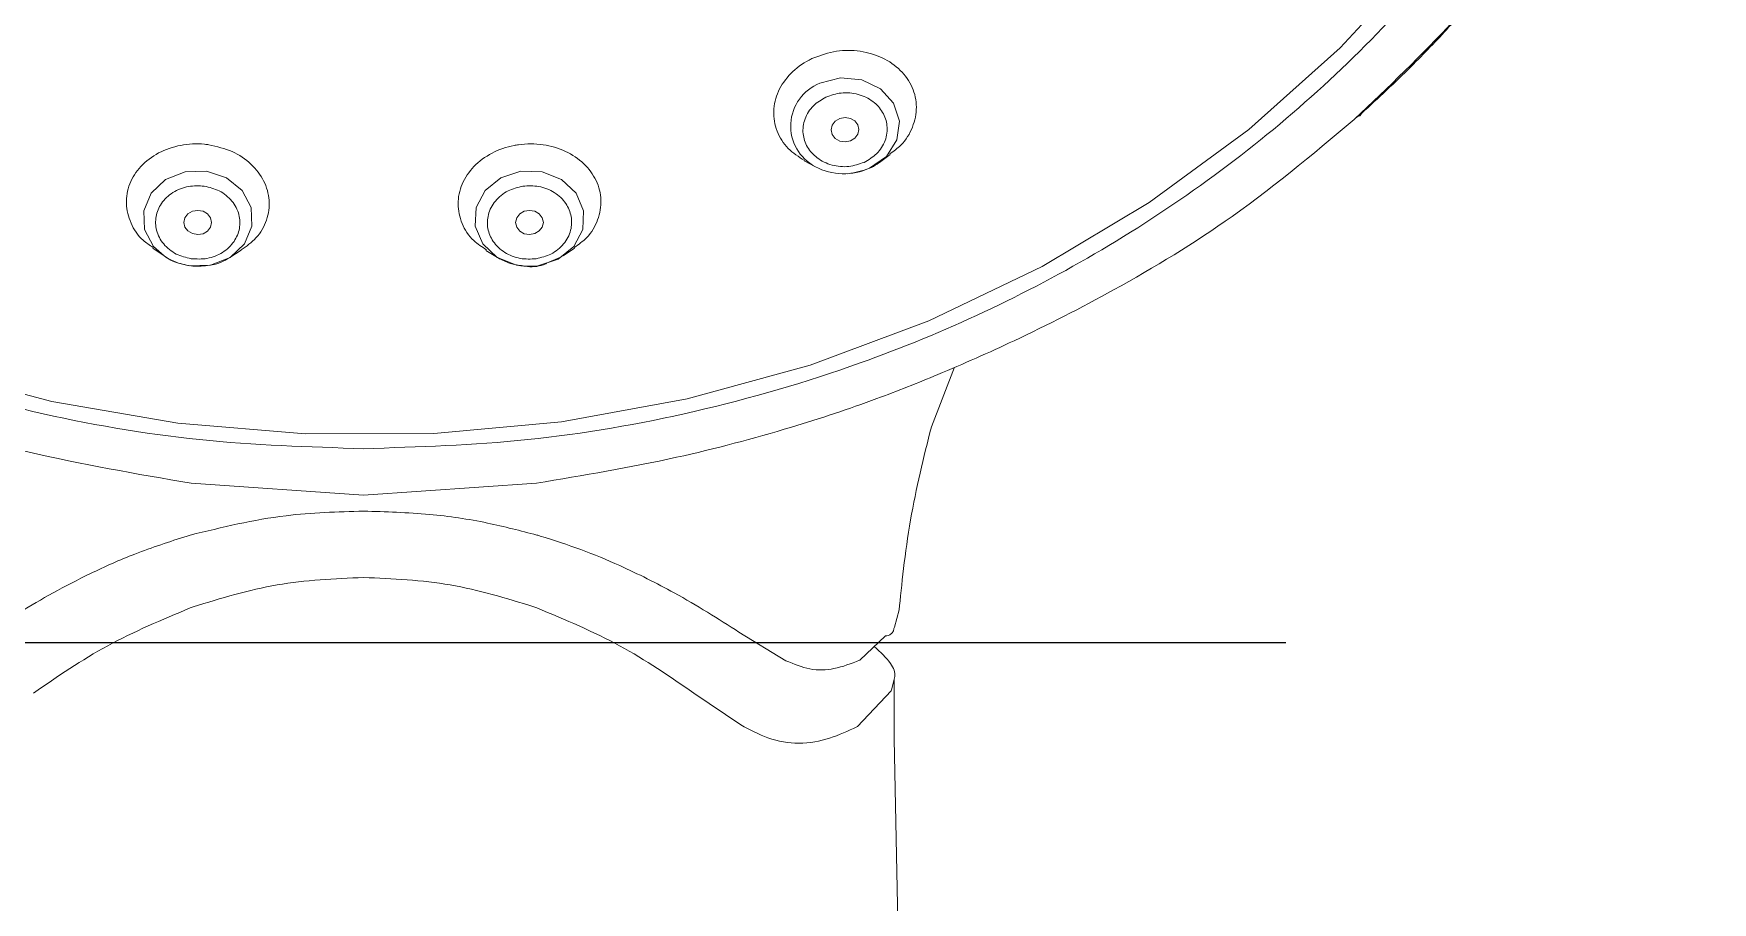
# Model space of a CAD drawing. Extents: x -6207 to -5787, y -4608 to -3937.
# Drawn here: x -6076.04 to -6066.35, y -4198.42 to -4193.41 of the extents above; entities that cross this region are included whole.
import ezdxf

# ---------------------------------------------------------------- set-up
doc = ezdxf.new("R2010")
doc.units = 0
doc.header["$LTSCALE"] = 7
doc.linetypes.add('CENTER', pattern=[2, 1.25, -0.25, 0.25, -0.25])
doc.layers.get('0').update_dxf_attribs({"color": 2, "linetype": 'CONTINUOUS'})

msp = doc.modelspace()

# ---------------------------------------------------------------- linework, layer by layer
at = {"color": 7, "linetype": 'Continuous', "lineweight": 15}
for p, q in [((-6071.15913, -4194.15289), (-6071.09587, -4194.10678)), ((-6071.59201, -4194.14256), (-6071.52827, -4194.17723)), ((-6075.35151, -4194.64732), (-6075.28585, -4194.69252)), ((-6074.90632, -4194.70105), (-6074.84027, -4194.6598)), ((-6073.42861, -4194.65996), (-6073.3628, -4194.70105)), ((-6073.07908, -4194.73487), (-6072.9882, -4194.69585)), ((-6072.98327, -4194.69252), (-6072.91751, -4194.64725)), ((-6070.85919, -4195.67824), (-6070.72583, -4195.33443)), ((-6075.12905, -4196.00449), (-6074.13456, -4196.07385)), ((-6074.13456, -4196.07378), (-6073.13793, -4196.00428)), ((-6075.13456, -4196.30371), (-6075.15315, -4196.30915)), ((-6075.13462, -4196.72416), (-6075.11726, -4196.71787)), ((-6073.1345, -4196.72416), (-6073.15186, -4196.71787)), ((-6071.07217, -4196.83604), (-6071.04454, -4196.73596)), ((-6071.96898, -4196.86362), (-6071.69796, -4197.02921)), ((-6071.27103, -4197.02532), (-6071.1232, -4196.88553)), ((-6071.07411, -4196.8391), (-6071.07217, -4196.83604)), ((-6072.23026, -4197.21579), (-6071.95909, -4197.39967)), ((-6071.28551, -4197.40895), (-6071.09067, -4197.20344)), ((-6071.08845, -4197.1995), (-6071.09067, -4197.20344)), ((-6071.08845, -4197.1995), (-6071.0732, -4197.13518)), ((-6071.07433, -4197.49107), (-6071.07289, -4197.13406)), ((-6071.28551, -4197.40895), (-6071.28848, -4197.41073)), ((-6071.05013, -4198.68404), (-6071.07435, -4197.48124))]:
    msp.add_line(p, q, dxfattribs=at)
at = {"color": 8, "linetype": 'Continuous', "lineweight": 15}
for p, q in [((-6075.14046, -4194.74854), (-6075.20359, -4194.73352)), ((-6073.12866, -4194.74854), (-6073.21509, -4194.75047))]:
    msp.add_line(p, q, dxfattribs=at)
at = {"color": 1, "linetype": 'CENTER'}
msp.add_line((-6091.05456, -4196.92438), (-6068.81456, -4196.92438), dxfattribs=at)
at = {"color": 7, "linetype": 'Continuous', "lineweight": 15, "flags": 128}
for points in [[(-6076.64442, -4195.34386), (-6075.93409, -4195.53254), (-6075.20695, -4195.65829), (-6074.46981, -4195.71993), (-6073.72953, -4195.71687), (-6072.99304, -4195.64916), (-6072.2672, -4195.51742), (-6071.5588, -4195.32288), (-6070.87445, -4195.06735), (-6070.22053, -4194.75324), (-6069.60316, -4194.38346), (-6069.0281, -4193.96147), (-6068.50072, -4193.49122), (-6068.02594, -4192.97708), (-6067.60819, -4192.42386), (-6067.25138, -4191.83673), (-6066.95883, -4191.22119), (-6066.73329, -4190.58294), (-6066.57684, -4189.92797), (-6066.49096, -4189.26239), (-6066.47645, -4188.59242), (-6066.53344, -4187.9243), (-6066.6614, -4187.26428)], [(-6071.50166, -4193.69584), (-6071.38297, -4193.66477), (-6071.26055, -4193.67573), (-6071.15304, -4193.72704), (-6071.07681, -4193.8109), (-6071.04346, -4193.91454), (-6071.05808, -4194.02217), (-6071.11842, -4194.11743), (-6071.21532, -4194.18579)], [(-6071.35698, -4194.03377), (-6071.32639, -4194.02796), (-6071.30045, -4194.01235), (-6071.28311, -4193.98933), (-6071.27703, -4193.96239), (-6071.28311, -4193.93563), (-6071.30045, -4193.91313), (-6071.32639, -4193.89832), (-6071.35698, -4193.89344), (-6071.38758, -4193.89925), (-6071.41352, -4193.91485), (-6071.43086, -4193.93788), (-6071.43694, -4193.96482), (-6071.43086, -4193.99159), (-6071.41352, -4194.01408), (-6071.38758, -4194.0289), (-6071.35698, -4194.03377)], [(-6075.09165, -4194.56894), (-6075.06104, -4194.56379), (-6075.03508, -4194.54877), (-6075.01774, -4194.52618), (-6075.01165, -4194.49946), (-6075.01774, -4194.47269), (-6075.03508, -4194.44991), (-6075.06104, -4194.43463), (-6075.09165, -4194.42914), (-6075.12226, -4194.43431), (-6075.14821, -4194.44931), (-6075.16555, -4194.4719), (-6075.17164, -4194.49862), (-6075.16555, -4194.5254), (-6075.14821, -4194.54817), (-6075.12226, -4194.56346), (-6075.09165, -4194.56894)], [(-6073.17747, -4194.56894), (-6073.14686, -4194.56346), (-6073.12091, -4194.54817), (-6073.10357, -4194.5254), (-6073.09748, -4194.49862), (-6073.10357, -4194.4719), (-6073.12091, -4194.44931), (-6073.14686, -4194.43431), (-6073.17747, -4194.42914), (-6073.20809, -4194.43463), (-6073.23404, -4194.44991), (-6073.25138, -4194.47269), (-6073.25747, -4194.49946), (-6073.25138, -4194.52618), (-6073.23404, -4194.54877), (-6073.20809, -4194.56379), (-6073.17747, -4194.56894)], [(-6075.20359, -4194.73352), (-6075.2562, -4194.71066), (-6075.28585, -4194.69252)], [(-6073.21509, -4194.75047), (-6073.2519, -4194.74492), (-6073.3628, -4194.70105)]]:
    msp.add_lwpolyline(points, dxfattribs=at)
at = {"color": 8, "linetype": 'Continuous', "lineweight": 15, "flags": 128}
for points in [[(-6075.28585, -4194.69252), (-6075.3468, -4194.63704), (-6075.39848, -4194.53891), (-6075.40337, -4194.43119), (-6075.36072, -4194.3303), (-6075.27703, -4194.25157), (-6075.16504, -4194.207), (-6075.0418, -4194.20338), (-6074.92606, -4194.24127), (-6074.83546, -4194.31487), (-6074.78378, -4194.41301), (-6074.77889, -4194.52073), (-6074.82154, -4194.62163), (-6074.90523, -4194.70036), (-6075.01722, -4194.74492), (-6075.14046, -4194.74854)], [(-6073.3628, -4194.70105), (-6073.36389, -4194.70036), (-6073.44758, -4194.62163), (-6073.49023, -4194.52073), (-6073.48534, -4194.41301), (-6073.43366, -4194.31487), (-6073.34306, -4194.24127), (-6073.22732, -4194.20338), (-6073.10408, -4194.207), (-6072.99209, -4194.25157), (-6072.9084, -4194.3303), (-6072.86575, -4194.43119), (-6072.87064, -4194.53891), (-6072.92232, -4194.63704), (-6073.01292, -4194.71066), (-6073.12866, -4194.74854)]]:
    msp.add_lwpolyline(points, dxfattribs=at)
at = {"color": 8, "linetype": 'Continuous', "lineweight": 15}
msp.add_arc((-6071.4057, -4193.94257), 0.26474, 111.250926, 242.42073, dxfattribs=at)
at = {"color": 7, "linetype": 'Continuous', "lineweight": 15}
msp.add_arc((-6071.36316, -4193.86577), 0.35252, 242.070601, 294.796127, dxfattribs=at)
for points, knots in [([(-6074.13456, -4181.71657), (-6074.45089, -4181.72667), (-6075.09335, -4181.74719), (-6076.05642, -4181.91631), (-6076.93725, -4182.1723), (-6077.72037, -4182.49534), (-6078.40488, -4182.85735), (-6079.04998, -4183.28333), (-6079.64686, -4183.77096), (-6080.18559, -4184.31128), (-6080.65615, -4184.89519), (-6081.05619, -4185.51483), (-6081.41266, -4186.22369), (-6081.6973, -4187.02102), (-6081.87729, -4187.89279), (-6081.93574, -4188.7607), (-6081.87729, -4189.62862), (-6081.69732, -4190.50039), (-6081.41269, -4191.29772), (-6081.05621, -4192.0066), (-6080.65618, -4192.62621), (-6080.18562, -4193.21016), (-6079.64691, -4193.75045), (-6079.05001, -4194.23812), (-6078.40493, -4194.66407), (-6077.72041, -4195.02611), (-6076.93731, -4195.34913), (-6076.05647, -4195.60515), (-6075.0934, -4195.77429), (-6074.4509, -4195.79479), (-6074.13456, -4195.80489)], [0, 0, 0, 0, 0.0388139, 0.0788315, 0.1199757, 0.1521375, 0.1843035, 0.2171494, 0.25, 0.2828461, 0.3156964, 0.3478582, 0.3800245, 0.4211648, 0.461183, 0.4999999, 0.538813, 0.5788316, 0.6199757, 0.6521373, 0.6843034, 0.7171495, 0.7499999, 0.7828461, 0.8156964, 0.8478582, 0.8800242, 0.9211646, 0.9611842, 1, 1, 1, 1]), ([(-6074.13456, -4195.80489), (-6073.81823, -4195.79479), (-6073.17577, -4195.77428), (-6072.2127, -4195.60517), (-6071.33188, -4195.34915), (-6070.54874, -4195.02613), (-6069.86425, -4194.6641), (-6069.21914, -4194.23813), (-6068.62226, -4193.7505), (-6068.08353, -4193.21018), (-6067.61298, -4192.62627), (-6067.21293, -4192.00663), (-6066.85646, -4191.29778), (-6066.57182, -4190.50045), (-6066.39183, -4189.62868), (-6066.33338, -4188.76076), (-6066.39183, -4187.89284), (-6066.5718, -4187.02107), (-6066.85644, -4186.22375), (-6067.21291, -4185.51486), (-6067.61294, -4184.89525), (-6068.0835, -4184.3113), (-6068.62221, -4183.77101), (-6069.21911, -4183.28334), (-6069.86419, -4182.85739), (-6070.54871, -4182.49535), (-6071.33181, -4182.17233), (-6072.21266, -4181.91633), (-6073.17572, -4181.74719), (-6073.81822, -4181.72667), (-6074.13456, -4181.71657)], [0, 0, 0, 0, 0.0388139, 0.0788315, 0.1199758, 0.1521374, 0.1843036, 0.2171495, 0.2500001, 0.2828462, 0.3156966, 0.3478584, 0.3800242, 0.4211645, 0.4611832, 0.5000001, 0.5388131, 0.5788317, 0.6199755, 0.6521375, 0.6843035, 0.7171496, 0.75, 0.7828462, 0.8156966, 0.8478583, 0.8800243, 0.9211646, 0.9611841, 1, 1, 1, 1]), ([(-6068.41801, -4193.90272), (-6068.22296, -4193.71779), (-6067.87643, -4193.38924), (-6067.4844, -4192.90948), (-6067.19321, -4192.50227), (-6066.92093, -4192.06708), (-6066.69541, -4191.6733), (-6066.58799, -4191.39415), (-6066.55824, -4191.31684)], [0, 0, 0, 0, 0.2477332, 0.4401412, 0.5772501, 0.7185831, 0.9220585, 1, 1, 1, 1]), ([(-6068.37807, -4193.87042), (-6068.2812, -4193.78084), (-6068.10654, -4193.61932), (-6067.87987, -4193.38116), (-6067.69794, -4193.17539), (-6067.51784, -4192.95639), (-6067.32997, -4192.70916), (-6067.12877, -4192.41533), (-6066.85541, -4191.97699), (-6066.68949, -4191.61898), (-6066.57509, -4191.37213)], [0, 0, 0, 0, 0.1251572, 0.2256717, 0.3137911, 0.3883356, 0.4981904, 0.613176, 0.7332885, 1, 1, 1, 1]), ([(-6071.54271, -4193.55064), (-6071.49804, -4193.53456), (-6071.41017, -4193.50292), (-6071.2675, -4193.50504), (-6071.13778, -4193.5433), (-6071.03184, -4193.61685), (-6070.96249, -4193.71686), (-6070.93745, -4193.83276), (-6070.96154, -4193.94957), (-6071.01767, -4194.0455), (-6071.07646, -4194.08713), (-6071.09884, -4194.10297)], [0, 0, 0, 0, 0.11849611, 0.23309274, 0.34810208, 0.46374667, 0.5799898, 0.69652272, 0.81291285, 0.92877616, 1, 1, 1, 1]), ([(-6071.59119, -4194.14142), (-6071.62457, -4194.11993), (-6071.69414, -4194.07514), (-6071.75601, -4193.97321), (-6071.77655, -4193.85736), (-6071.74865, -4193.7399), (-6071.67645, -4193.63576), (-6071.59788, -4193.5772), (-6071.54995, -4193.55413), (-6071.54271, -4193.55064)], [0, 0, 0, 0, 0.15158, 0.3158576, 0.480475, 0.6448316, 0.808393, 0.9710316, 1, 1, 1, 1]), ([(-6071.24691, -4194.15195), (-6071.27562, -4194.16197), (-6071.31993, -4194.17745), (-6071.38412, -4194.17731), (-6071.43274, -4194.16883), (-6071.47844, -4194.15186), (-6071.5302, -4194.12001), (-6071.5788, -4194.06592), (-6071.60064, -4193.99951), (-6071.60019, -4193.94357), (-6071.58954, -4193.90063), (-6071.56936, -4193.8604), (-6071.53259, -4193.81366), (-6071.49281, -4193.79036), (-6071.46706, -4193.77527)], [0, 0, 0, 0, 0.1197223, 0.1847919, 0.2500028, 0.3150713, 0.3802788, 0.4999965, 0.6197186, 0.6847996, 0.7499981, 0.8150724, 0.8802815, 1, 1, 1, 1]), ([(-6071.46706, -4193.77527), (-6071.43835, -4193.76524), (-6071.39403, -4193.74976), (-6071.32985, -4193.74991), (-6071.28123, -4193.75836), (-6071.23554, -4193.77536), (-6071.18377, -4193.8072), (-6071.13517, -4193.8613), (-6071.11333, -4193.92771), (-6071.11378, -4193.98364), (-6071.12442, -4194.02658), (-6071.14461, -4194.06681), (-6071.18138, -4194.11355), (-6071.22116, -4194.13686), (-6071.24691, -4194.15195)], [0, 0, 0, 0, 0.11972193, 0.18479136, 0.24999939, 0.31507307, 0.38027957, 0.49999739, 0.61971954, 0.68478669, 0.74999841, 0.81507217, 0.88028109, 1, 1, 1, 1]), ([(-6079.85582, -4193.8982), (-6079.66005, -4194.06597), (-6079.29472, -4194.37626), (-6078.74357, -4194.732), (-6078.28932, -4194.98612), (-6077.88007, -4195.18821), (-6077.42166, -4195.39328), (-6076.81387, -4195.62619), (-6076.03221, -4195.84887), (-6075.44507, -4195.95042), (-6075.12905, -4196.00449)], [0.00979184, 0.00979184, 0.00979184, 0.00979184, 0.15828376, 0.28581194, 0.38229857, 0.45279398, 0.54295054, 0.66438483, 0.81671567, 0.99410338, 0.99410338, 0.99410338, 0.99410338]), ([(-6073.13793, -4196.00428), (-6072.86741, -4195.95924), (-6072.37054, -4195.87549), (-6071.71677, -4195.70224), (-6071.21579, -4195.53624), (-6070.78889, -4195.36614), (-6070.32952, -4195.16277), (-6069.7545, -4194.86935), (-6069.06361, -4194.44941), (-6068.618, -4194.07146), (-6068.37458, -4193.86501)], [0.00629245, 0.00629245, 0.00629245, 0.00629245, 0.15801476, 0.2851048, 0.38171093, 0.45225628, 0.5424167, 0.66374562, 0.8163203, 1, 1, 1, 1]), ([(-6068.37803, -4193.87046), (-6068.38096, -4193.87784), (-6068.3846, -4193.88704), (-6068.3979, -4193.88432), (-6068.40053, -4193.88378)], [0, 0, 0, 0, 0.8027005, 1, 1, 1, 1]), ([(-6075.3486, -4194.64324), (-6075.36901, -4194.63006), (-6075.42621, -4194.59312), (-6075.48332, -4194.50342), (-6075.51172, -4194.38982), (-6075.49128, -4194.27401), (-6075.42571, -4194.17106), (-6075.32187, -4194.09245), (-6075.19227, -4194.04763), (-6075.08958, -4194.04237), (-6075.03579, -4194.04924), (-6075.02765, -4194.05028)], [0, 0, 0, 0, 0.07131631, 0.19984705, 0.32910175, 0.45900247, 0.58918215, 0.7191423, 0.84848665, 0.977092, 1, 1, 1, 1]), ([(-6075.02765, -4194.05028), (-6074.98129, -4194.06097), (-6074.8901, -4194.08199), (-6074.77942, -4194.15864), (-6074.70422, -4194.25713), (-6074.6722, -4194.37136), (-6074.6882, -4194.48671), (-6074.74474, -4194.58935), (-6074.81091, -4194.63616), (-6074.84172, -4194.65795)], [0, 0, 0, 0, 0.14849067, 0.29208883, 0.43620654, 0.58112609, 0.72678726, 0.87281225, 1, 1, 1, 1]), ([(-6073.42616, -4194.65651), (-6073.45195, -4194.64), (-6073.51426, -4194.60012), (-6073.57319, -4194.50592), (-6073.59778, -4194.3918), (-6073.57357, -4194.27567), (-6073.50443, -4194.17239), (-6073.39836, -4194.09356), (-6073.30295, -4194.06046), (-6073.20297, -4194.04357), (-6073.09904, -4194.04365), (-6072.9664, -4194.08313), (-6072.85848, -4194.15602), (-6072.78615, -4194.25491), (-6072.75749, -4194.36929), (-6072.77763, -4194.48487), (-6072.83332, -4194.58269), (-6072.89472, -4194.62596), (-6072.92014, -4194.64388)], [0, 0, 0, 0, 0.0482777, 0.1166224, 0.1853022, 0.2541305, 0.3228414, 0.3912292, 0.4592237, 0.4713351, 0.5413192, 0.6089986, 0.6769197, 0.7452199, 0.8138756, 0.8826972, 0.9514329, 1, 1, 1, 1]), ([(-6071.34023, -4194.21761), (-6071.29779, -4194.2103), (-6071.23818, -4194.20004), (-6071.16898, -4194.16248), (-6071.14337, -4194.13833), (-6071.12995, -4194.12567)], [0, 0, 0, 0, 0.5406259, 0.7592656, 1, 1, 1, 1]), ([(-6075.12958, -4194.70861), (-6075.15925, -4194.70146), (-6075.20506, -4194.69044), (-6075.25629, -4194.65633), (-6075.28954, -4194.6238), (-6075.31473, -4194.58596), (-6075.33484, -4194.53298), (-6075.33753, -4194.4638), (-6075.31058, -4194.39888), (-6075.2728, -4194.3542), (-6075.23556, -4194.32534), (-6075.19251, -4194.3037), (-6075.13183, -4194.28564), (-6075.08441, -4194.28797), (-6075.05372, -4194.28948)], [0, 0, 0, 0, 0.1197212, 0.1847923, 0.249996, 0.3150695, 0.3802806, 0.4999942, 0.6197266, 0.6847863, 0.7499971, 0.8150716, 0.8802782, 1, 1, 1, 1]), ([(-6075.05372, -4194.28948), (-6075.02404, -4194.29662), (-6074.97824, -4194.30764), (-6074.927, -4194.34176), (-6074.89377, -4194.3743), (-6074.86856, -4194.41212), (-6074.84846, -4194.46511), (-6074.84577, -4194.5343), (-6074.87272, -4194.5992), (-6074.91049, -4194.64389), (-6074.94773, -4194.67276), (-6074.99079, -4194.69438), (-6075.05147, -4194.71244), (-6075.09888, -4194.71011), (-6075.12958, -4194.70861)], [0, 0, 0, 0, 0.11972159, 0.18479239, 0.25000544, 0.31506672, 0.38027787, 0.50000462, 0.61972332, 0.68479425, 0.75000408, 0.81507153, 0.88027872, 1, 1, 1, 1]), ([(-6073.13955, -4194.70861), (-6073.17024, -4194.71012), (-6073.21762, -4194.71245), (-6073.2783, -4194.69439), (-6073.32134, -4194.6728), (-6073.3586, -4194.64391), (-6073.39639, -4194.59923), (-6073.42336, -4194.5343), (-6073.42067, -4194.46514), (-6073.40058, -4194.41215), (-6073.3754, -4194.37435), (-6073.34216, -4194.34177), (-6073.29092, -4194.30765), (-6073.24508, -4194.29662), (-6073.2154, -4194.28948)], [0, 0, 0, 0, 0.1197215, 0.1847878, 0.249995, 0.3150723, 0.3802747, 0.499994, 0.619721, 0.6847943, 0.7499934, 0.8150693, 0.8802791, 1, 1, 1, 1]), ([(-6073.2154, -4194.28948), (-6073.18471, -4194.28797), (-6073.13733, -4194.28564), (-6073.07664, -4194.30369), (-6073.03361, -4194.3253), (-6072.99634, -4194.35417), (-6072.95855, -4194.39885), (-6072.93159, -4194.4638), (-6072.93428, -4194.53295), (-6072.95437, -4194.58593), (-6072.97954, -4194.62375), (-6073.0128, -4194.65631), (-6073.06403, -4194.69043), (-6073.10987, -4194.70146), (-6073.13955, -4194.70861)], [0, 0, 0, 0, 0.1197216, 0.1847888, 0.2500028, 0.3150703, 0.3802733, 0.5000052, 0.6197186, 0.684792, 0.7500035, 0.8150691, 0.8802781, 1, 1, 1, 1]), ([(-6075.28576, -4194.6926), (-6075.25976, -4194.71003), (-6075.23331, -4194.72777), (-6075.20253, -4194.73375), (-6075.20201, -4194.73385)], [0, 0, 0, 0, 0.9829175, 1, 1, 1, 1]), ([(-6075.00991, -4194.74316), (-6075.00925, -4194.74311), (-6074.97265, -4194.7401), (-6074.94033, -4194.7211), (-6074.90859, -4194.70244)], [0, 0, 0, 0, 0.0179034, 1, 1, 1, 1]), ([(-6073.35857, -4194.70363), (-6073.33598, -4194.71554), (-6073.29081, -4194.73934), (-6073.23994, -4194.7459), (-6073.21451, -4194.74917)], [0, 0, 0, 0, 0.5001143, 1, 1, 1, 1]), ([(-6075.20201, -4194.73385), (-6075.17116, -4194.74194), (-6075.10789, -4194.75851), (-6075.0431, -4194.74836), (-6075.00991, -4194.74316)], [0, 0, 0, 0, 0.4876123, 1, 1, 1, 1]), ([(-6073.21451, -4194.74917), (-6073.21019, -4194.75003), (-6073.17199, -4194.75766), (-6073.1227, -4194.75471), (-6073.08523, -4194.73766), (-6073.07908, -4194.73487)], [0, 0, 0, 0, 0.0962512, 0.8518513, 1, 1, 1, 1]), ([(-6071.04454, -4196.73596), (-6071.03116, -4196.60071), (-6070.99327, -4196.218), (-6070.90346, -4195.85588), (-6070.85919, -4195.67824)], [0, 0, 0, 0, 0.50542565, 0.99252053, 0.99252053, 0.99252053, 0.99252053]), ([(-6074.13456, -4196.16537), (-6074.28455, -4196.16965), (-6074.62384, -4196.17934), (-6074.95165, -4196.25916), (-6075.13455, -4196.3037)], [0, 0, 0, 0, 0.4420805, 1, 1, 1, 1]), ([(-6074.13456, -4196.16537), (-6074.00777, -4196.16913), (-6073.76762, -4196.17625), (-6073.43262, -4196.22583), (-6073.22917, -4196.27898), (-6073.13457, -4196.3037)], [0, 0, 0, 0, 0.3744073, 0.709121, 1, 1, 1, 1]), ([(-6075.15315, -4196.30915), (-6075.25432, -4196.34205), (-6075.44581, -4196.40434), (-6075.70269, -4196.51955), (-6075.99481, -4196.66949), (-6076.17931, -4196.7868), (-6076.30014, -4196.86362)], [0, 0, 0, 0, 0.2399403, 0.4541366, 0.6425032, 1, 1, 1, 1]), ([(-6073.13457, -4196.30371), (-6073.13147, -4196.30462), (-6073.12527, -4196.30643), (-6073.11907, -4196.30824), (-6073.11597, -4196.30915)], [0, 0, 0, 0, 0.50002021, 1, 1, 1, 1]), ([(-6073.11597, -4196.30915), (-6073.03729, -4196.33425), (-6072.88094, -4196.38415), (-6072.67576, -4196.46985), (-6072.49674, -4196.55503), (-6072.2569, -4196.68051), (-6072.08972, -4196.78683), (-6071.96898, -4196.86362)], [0, 0, 0, 0, 0.1863021, 0.3702256, 0.5050834, 0.6425413, 1, 1, 1, 1]), ([(-6075.11726, -4196.71787), (-6074.95744, -4196.6687), (-6074.63783, -4196.57037), (-6074.30231, -4196.55583), (-6074.13456, -4196.54857)], [0, 0, 0, 0, 0.5000322, 1, 1, 1, 1]), ([(-6074.13456, -4196.54857), (-6073.96681, -4196.55583), (-6073.63129, -4196.57037), (-6073.31168, -4196.6687), (-6073.15186, -4196.71787)], [0, 0, 0, 0, 0.4999682, 1, 1, 1, 1]), ([(-6076.03886, -4197.21579), (-6075.9007, -4197.12028), (-6075.62522, -4196.92984), (-6075.29782, -4196.79258), (-6075.13463, -4196.72416)], [0, 0, 0, 0, 0.5015273, 1, 1, 1, 1]), ([(-6073.1345, -4196.72416), (-6072.9713, -4196.79258), (-6072.6439, -4196.92984), (-6072.36842, -4197.12028), (-6072.23026, -4197.21579)], [0, 0, 0, 0, 0.4984724, 1, 1, 1, 1]), ([(-6071.07411, -4196.8391), (-6071.07507, -4196.84534), (-6071.07707, -4196.85826), (-6071.08929, -4196.87392), (-6071.1056, -4196.88367), (-6071.11788, -4196.8851), (-6071.1232, -4196.88553)], [0, 0, 0, 0, 0.24162712, 0.49998957, 0.75834244, 0.95120109, 0.95120109, 0.95120109, 0.95120109]), ([(-6071.69796, -4197.02921), (-6071.6514, -4197.04814), (-6071.55373, -4197.08787), (-6071.40853, -4197.07935), (-6071.32145, -4197.04528), (-6071.27375, -4197.02662)], [0, 0, 0, 0, 0.29173499, 0.61200759, 1, 1, 1, 1]), ([(-6071.27375, -4197.02662), (-6071.2733, -4197.0264), (-6071.27239, -4197.02598), (-6071.27148, -4197.02554), (-6071.27103, -4197.02532)], [0, 0, 0, 0, 0.4997666, 1, 1, 1, 1]), ([(-6071.0732, -4197.13518), (-6071.07189, -4197.13044), (-6071.06377, -4197.10104), (-6071.09087, -4197.03694), (-6071.15199, -4196.97933), (-6071.18812, -4196.94692)], [0, 0, 0, 0, 0.07117607, 0.44097937, 0.9191291, 0.9191291, 0.9191291, 0.9191291]), ([(-6071.95909, -4197.39967), (-6071.90689, -4197.42738), (-6071.79485, -4197.48685), (-6071.53809, -4197.52601), (-6071.39139, -4197.45827), (-6071.28847, -4197.41073)], [0, 0, 0, 0, 0.206559, 0.4433342, 1, 1, 1, 1])]:
    msp.add_open_spline(points, degree=3, knots=knots, dxfattribs=at)
at = {"color": 8, "linetype": 'Continuous', "lineweight": 15}
msp.add_open_spline([(-6073.13457, -4196.00404), (-6073.13457, -4196.00404), (-6073.13457, -4196.00404), (-6073.13457, -4196.00405)], degree=3, dxfattribs=at)

doc.saveas('drawing.dxf')
